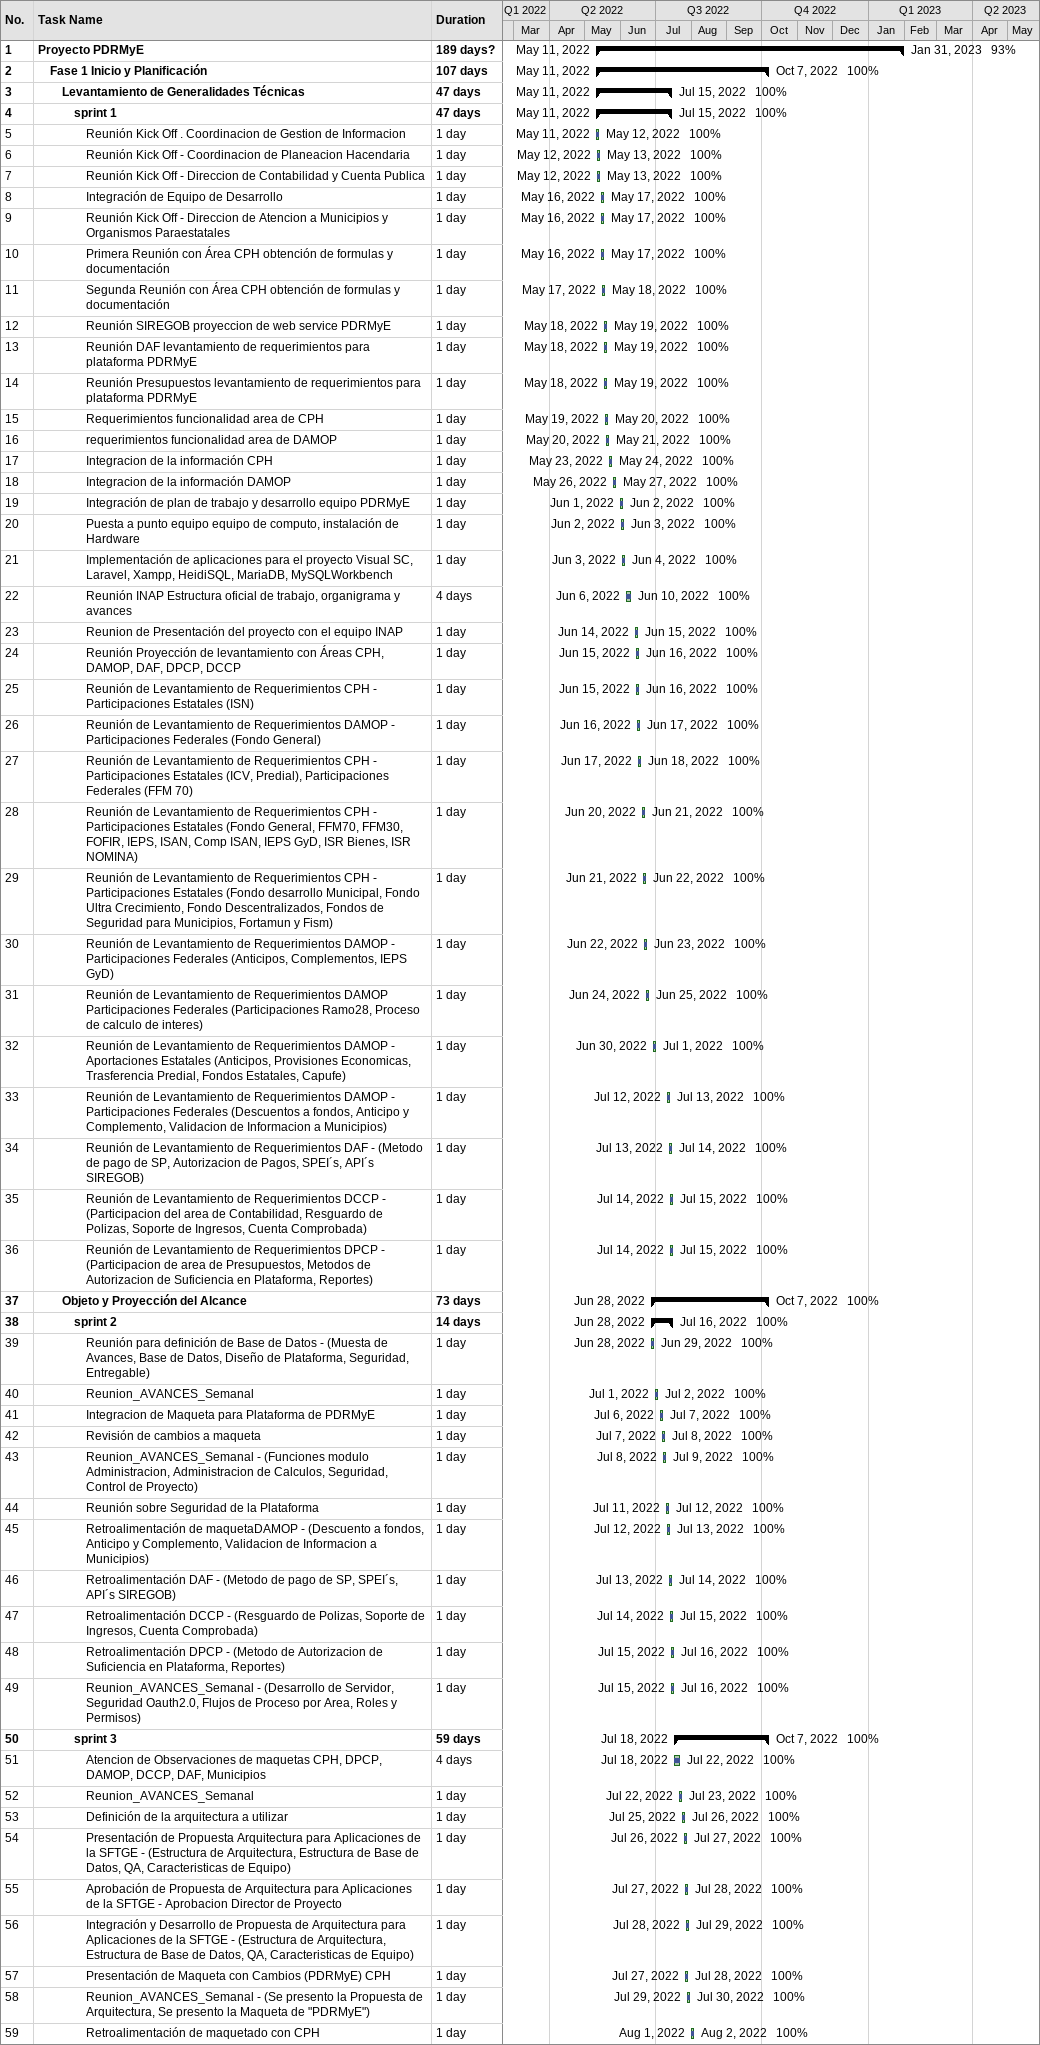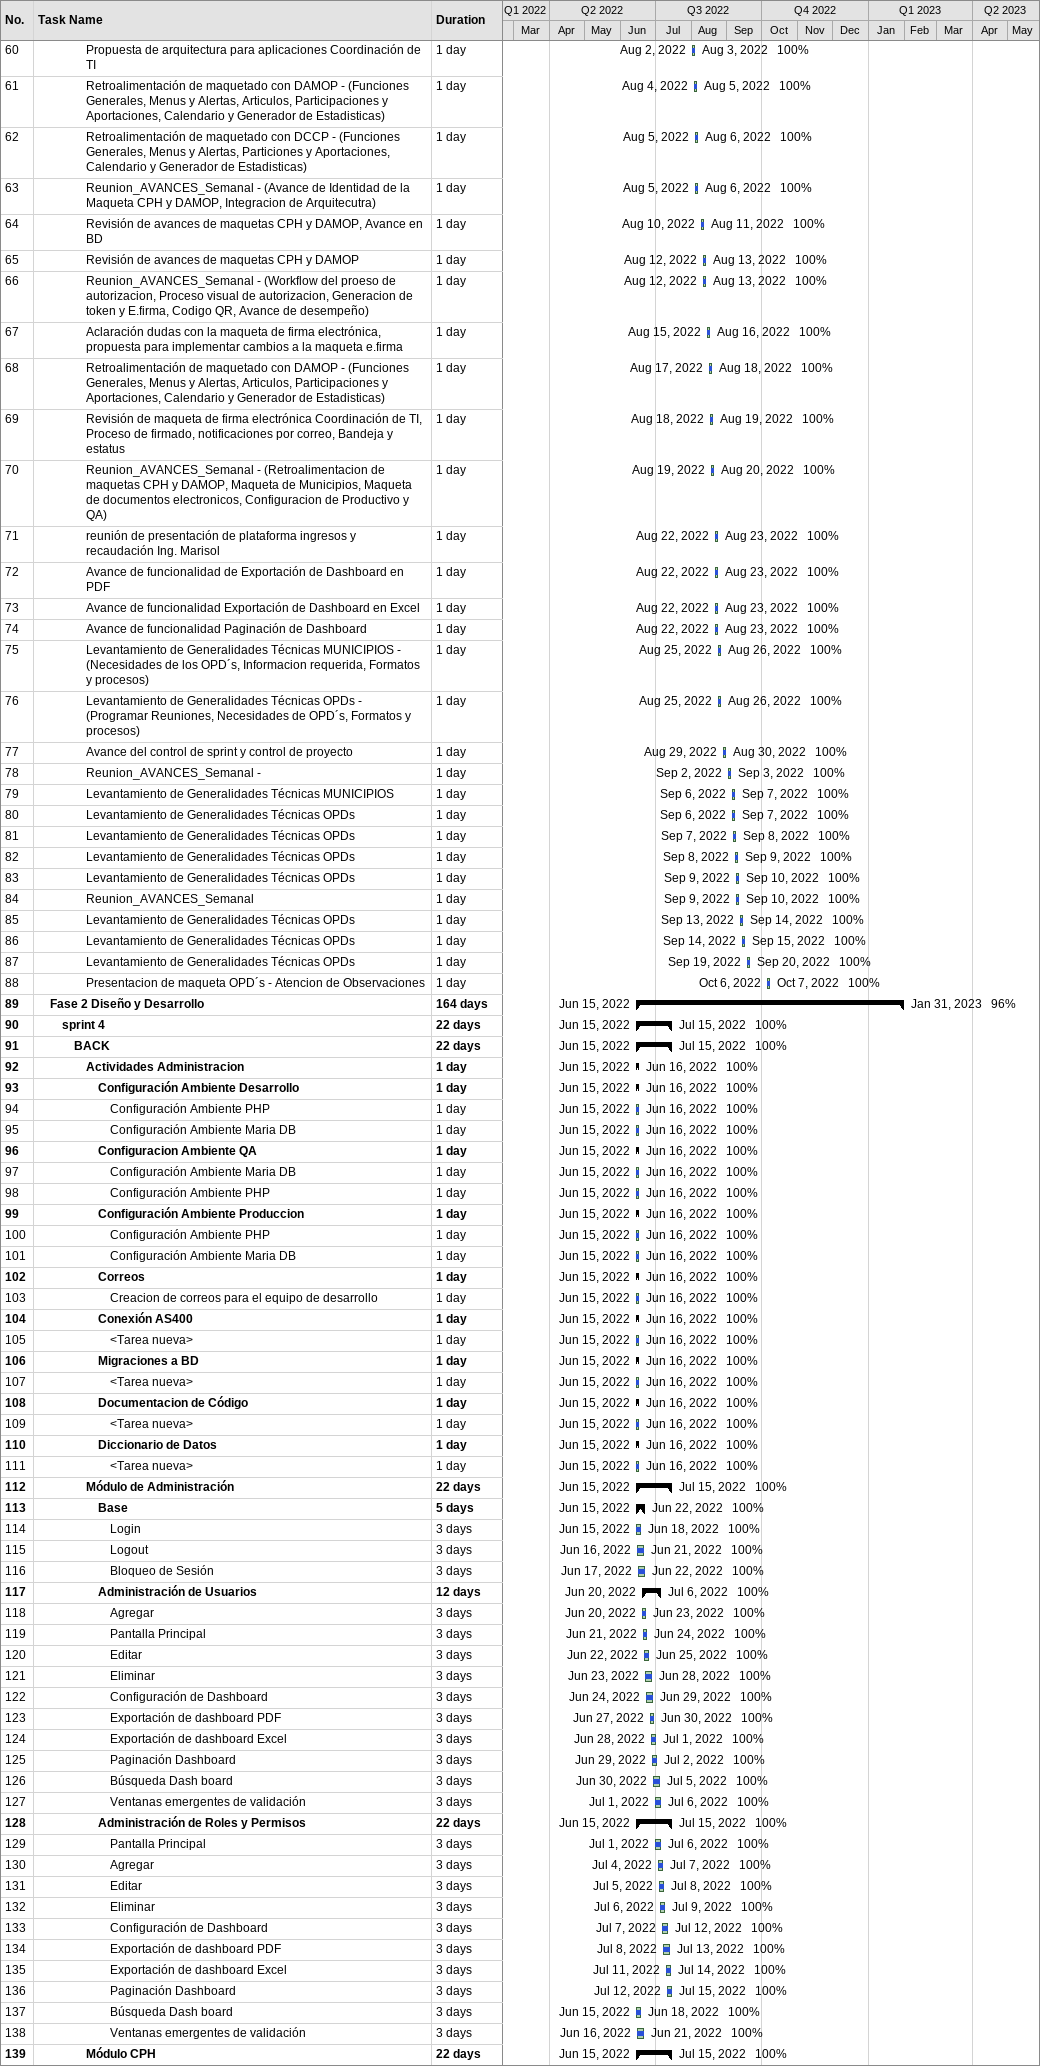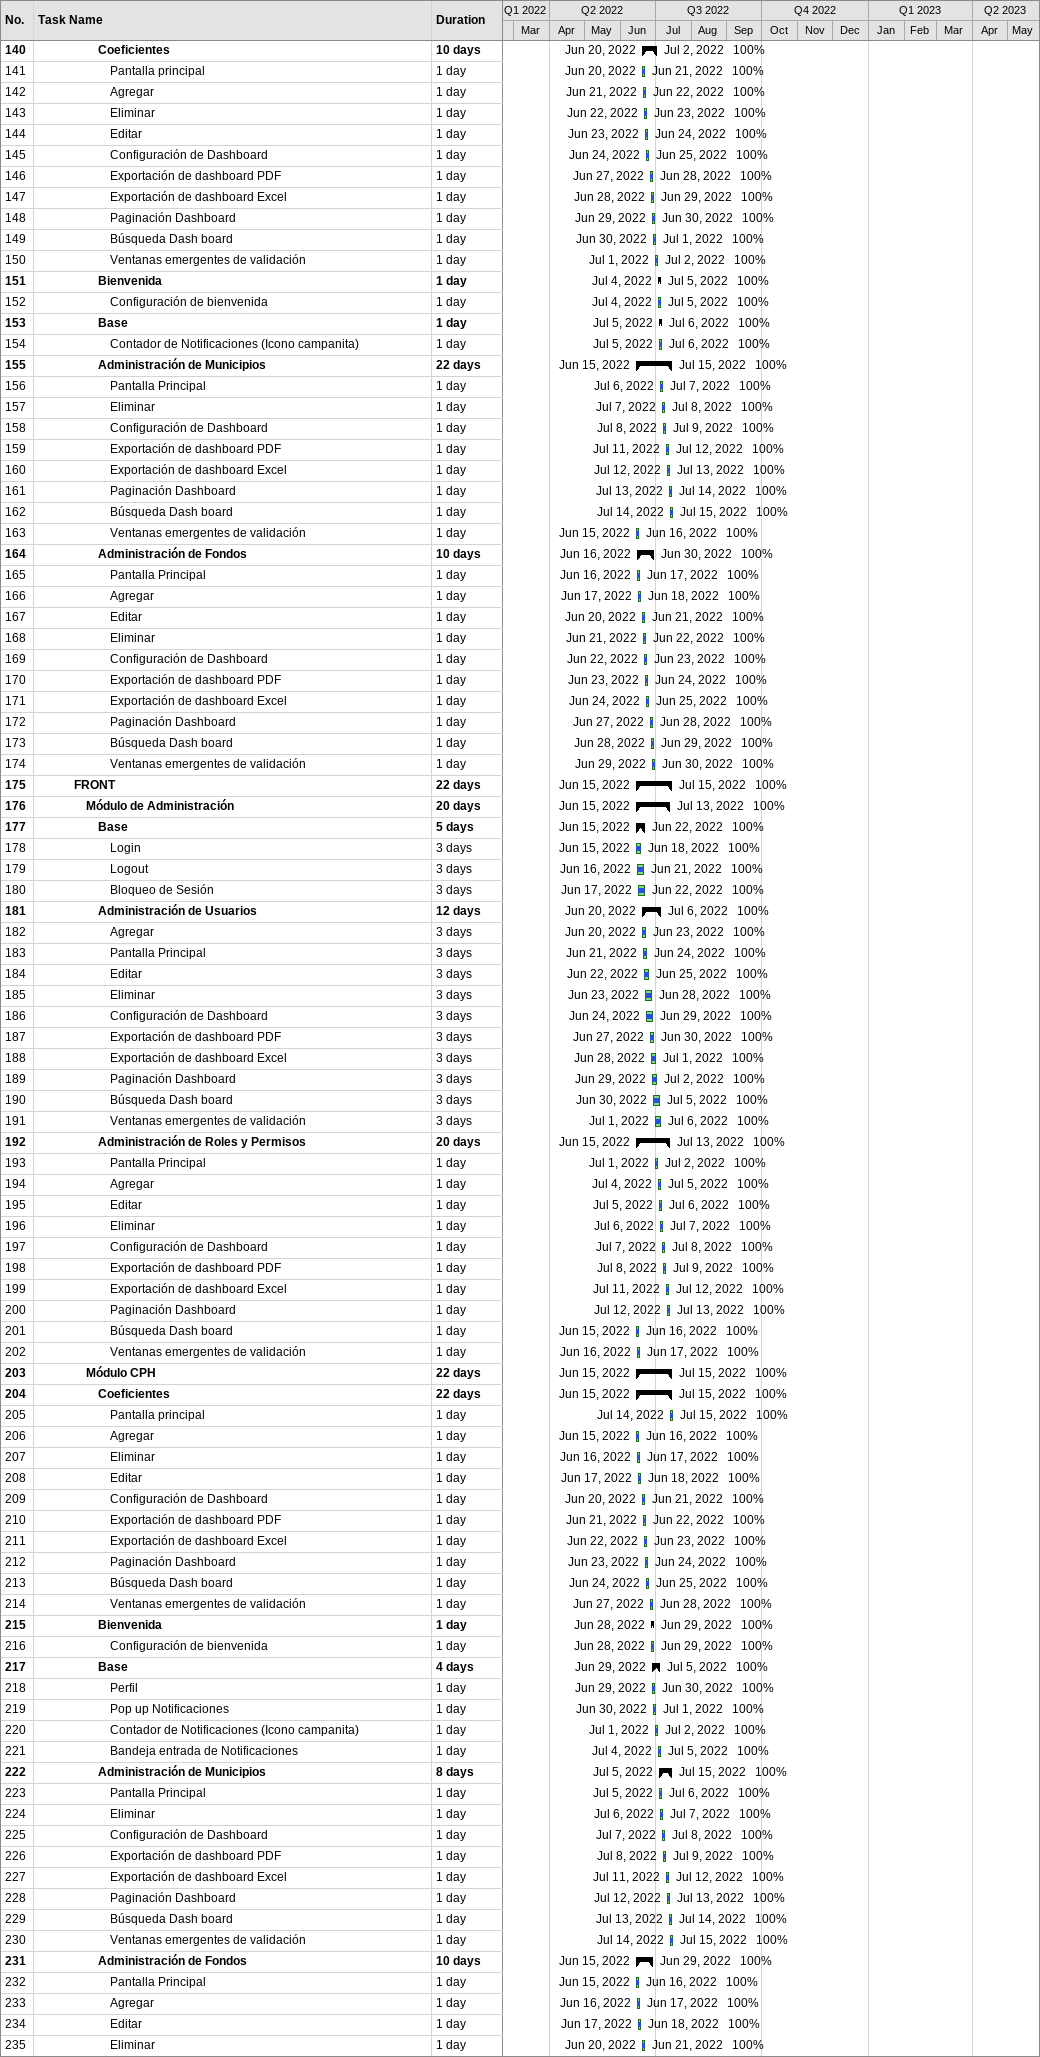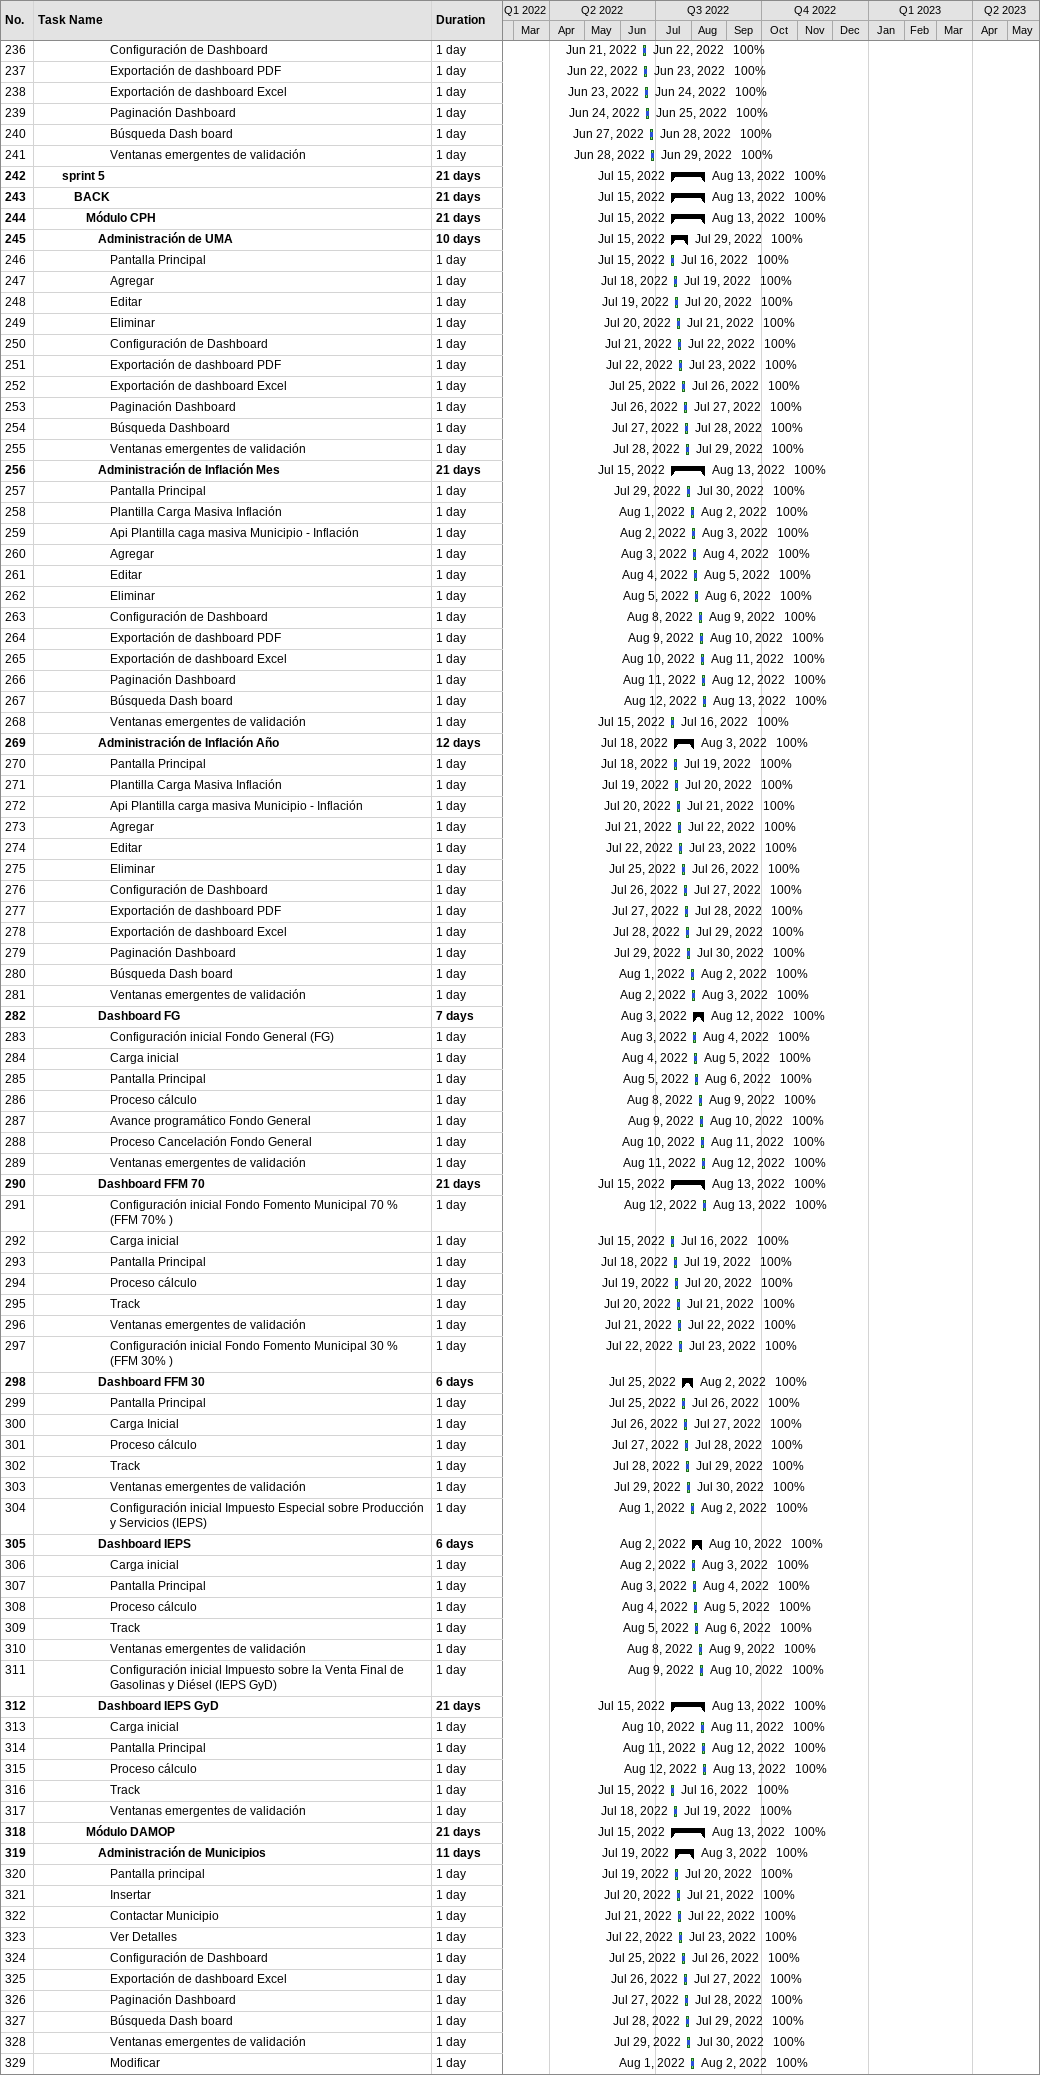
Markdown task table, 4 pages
| ID | Level | Task | Duration | Start | Finish | % complete |
|---|---|---|---|---|---|---|
| 1 | 1 | **Proyecto PDRMyE** | 189d? | 2022-05-11 | 2023-01-31 | 93 |
| 2 | 2 | **Fase 1 Inicio y Planificación** | 107d | 2022-05-11 | 2022-10-07 | 100 |
| 3 | 3 | **Levantamiento de Generalidades Técnicas** | 47d | 2022-05-11 | 2022-07-15 | 100 |
| 4 | 4 | **sprint 1** | 47d | 2022-05-11 | 2022-07-15 | 100 |
| 5 | 5 | Reunión Kick Off . Coordinacion de Gestion de Informacion | 1d | 2022-05-11 | 2022-05-12 | 100 |
| 6 | 5 | Reunión Kick Off - Coordinacion de Planeacion Hacendaria | 1d | 2022-05-12 | 2022-05-13 | 100 |
| 7 | 5 | Reunión Kick Off - Direccion de Contabilidad y Cuenta Publica | 1d | 2022-05-12 | 2022-05-13 | 100 |
| 8 | 5 | Integración de Equipo de Desarrollo | 1d | 2022-05-16 | 2022-05-17 | 100 |
| 9 | 5 | Reunión Kick Off - Direccion de Atencion a Municipios y Organismos Paraestatales | 1d | 2022-05-16 | 2022-05-17 | 100 |
| 10 | 5 | Primera Reunión con Área CPH obtención de formulas y documentación | 1d | 2022-05-16 | 2022-05-17 | 100 |
| 11 | 5 | Segunda Reunión con Área CPH obtención de formulas y documentación | 1d | 2022-05-17 | 2022-05-18 | 100 |
| 12 | 5 | Reunión SIREGOB proyeccion de web service PDRMyE | 1d | 2022-05-18 | 2022-05-19 | 100 |
| 13 | 5 | Reunión DAF levantamiento de requerimientos para plataforma PDRMyE | 1d | 2022-05-18 | 2022-05-19 | 100 |
| 14 | 5 | Reunión Presupuestos levantamiento de requerimientos para plataforma PDRMyE | 1d | 2022-05-18 | 2022-05-19 | 100 |
| 15 | 5 | Requerimientos funcionalidad area de CPH | 1d | 2022-05-19 | 2022-05-20 | 100 |
| 16 | 5 | requerimientos funcionalidad area de DAMOP | 1d | 2022-05-20 | 2022-05-21 | 100 |
| 17 | 5 | Integracion de la información CPH | 1d | 2022-05-23 | 2022-05-24 | 100 |
| 18 | 5 | Integracion de la información DAMOP | 1d | 2022-05-26 | 2022-05-27 | 100 |
| 19 | 5 | Integración de plan de trabajo y desarrollo equipo PDRMyE | 1d | 2022-06-01 | 2022-06-02 | 100 |
| 20 | 5 | Puesta a punto equipo equipo de computo, instalación de Hardware | 1d | 2022-06-02 | 2022-06-03 | 100 |
| 21 | 5 | Implementación de aplicaciones para el proyecto Visual SC, Laravel, Xampp, HeidiSQL, MariaDB, MySQLWorkbench | 1d | 2022-06-03 | 2022-06-04 | 100 |
| 22 | 5 | Reunión INAP Estructura oficial de trabajo, organigrama y avances | 4d | 2022-06-06 | 2022-06-10 | 100 |
| 23 | 5 | Reunion de Presentación del proyecto con el equipo INAP | 1d | 2022-06-14 | 2022-06-15 | 100 |
| 24 | 5 | Reunión Proyección de levantamiento con Áreas CPH, DAMOP, DAF, DPCP, DCCP | 1d | 2022-06-15 | 2022-06-16 | 100 |
| 25 | 5 | Reunión de Levantamiento de Requerimientos CPH - Participaciones Estatales (ISN) | 1d | 2022-06-15 | 2022-06-16 | 100 |
| 26 | 5 | Reunión de Levantamiento de Requerimientos DAMOP - Participaciones Federales (Fondo General) | 1d | 2022-06-16 | 2022-06-17 | 100 |
| 27 | 5 | Reunión de Levantamiento de Requerimientos CPH - Participaciones Estatales (ICV, Predial), Participaciones Federales (FFM 70) | 1d | 2022-06-17 | 2022-06-18 | 100 |
| 28 | 5 | Reunión de Levantamiento de Requerimientos CPH - Participaciones Estatales (Fondo General, FFM70, FFM30, FOFIR, IEPS, ISAN, Comp ISAN, IEPS GyD, ISR Bienes, ISR NOMINA) | 1d | 2022-06-20 | 2022-06-21 | 100 |
| 29 | 5 | Reunión de Levantamiento de Requerimientos CPH - Participaciones Estatales (Fondo desarrollo Municipal, Fondo Ultra Crecimiento, Fondo Descentralizados, Fondos de Seguridad para Municipios, Fortamun y Fism) | 1d | 2022-06-21 | 2022-06-22 | 100 |
| 30 | 5 | Reunión de Levantamiento de Requerimientos DAMOP - Participaciones Federales (Anticipos, Complementos, IEPS GyD) | 1d | 2022-06-22 | 2022-06-23 | 100 |
| 31 | 5 | Reunión de Levantamiento de Requerimientos DAMOP Participaciones Federales (Participaciones Ramo28, Proceso de calculo de interes) | 1d | 2022-06-24 | 2022-06-25 | 100 |
| 32 | 5 | Reunión de Levantamiento de Requerimientos DAMOP - Aportaciones Estatales (Anticipos, Provisiones Economicas, Trasferencia Predial, Fondos Estatales, Capufe) | 1d | 2022-06-30 | 2022-07-01 | 100 |
| 33 | 5 | Reunión de Levantamiento de Requerimientos DAMOP - Participaciones Federales (Descuentos a fondos, Anticipo y Complemento, Validacion de Informacion a Municipios) | 1d | 2022-07-12 | 2022-07-13 | 100 |
| 34 | 5 | Reunión de Levantamiento de Requerimientos DAF - (Metodo de pago de SP, Autorizacion de Pagos, SPEI´s, API´s SIREGOB) | 1d | 2022-07-13 | 2022-07-14 | 100 |
| 35 | 5 | Reunión de Levantamiento de Requerimientos DCCP - (Participacion del area de Contabilidad, Resguardo de Polizas, Soporte de Ingresos, Cuenta Comprobada) | 1d | 2022-07-14 | 2022-07-15 | 100 |
| 36 | 5 | Reunión de Levantamiento de Requerimientos DPCP - (Participacion de area de Presupuestos, Metodos de Autorizacion de Suficiencia en Plataforma, Reportes) | 1d | 2022-07-14 | 2022-07-15 | 100 |
| 37 | 3 | **Objeto y Proyección del Alcance** | 73d | 2022-06-28 | 2022-10-07 | 100 |
| 38 | 4 | **sprint 2** | 14d | 2022-06-28 | 2022-07-16 | 100 |
| 39 | 5 | Reunión para definición de Base de Datos - (Muesta de Avances, Base de Datos, Diseño de Plataforma, Seguridad, Entregable) | 1d | 2022-06-28 | 2022-06-29 | 100 |
| 40 | 5 | Reunion_AVANCES_Semanal | 1d | 2022-07-01 | 2022-07-02 | 100 |
| 41 | 5 | Integracion de Maqueta para Plataforma de PDRMyE | 1d | 2022-07-06 | 2022-07-07 | 100 |
| 42 | 5 | Revisión de cambios a maqueta | 1d | 2022-07-07 | 2022-07-08 | 100 |
| 43 | 5 | Reunion_AVANCES_Semanal - (Funciones modulo Administracion, Administracion de Calculos, Seguridad, Control de Proyecto) | 1d | 2022-07-08 | 2022-07-09 | 100 |
| 44 | 5 | Reunión sobre Seguridad de la Plataforma | 1d | 2022-07-11 | 2022-07-12 | 100 |
| 45 | 5 | Retroalimentación de maquetaDAMOP - (Descuento a fondos, Anticipo y Complemento, Validacion de Informacion a Municipios) | 1d | 2022-07-12 | 2022-07-13 | 100 |
| 46 | 5 | Retroalimentación DAF - (Metodo de pago de SP, SPEI´s, API´s SIREGOB) | 1d | 2022-07-13 | 2022-07-14 | 100 |
| 47 | 5 | Retroalimentación DCCP - (Resguardo de Polizas, Soporte de Ingresos, Cuenta Comprobada) | 1d | 2022-07-14 | 2022-07-15 | 100 |
| 48 | 5 | Retroalimentación DPCP - (Metodo de Autorizacion de Suficiencia en Plataforma, Reportes) | 1d | 2022-07-15 | 2022-07-16 | 100 |
| 49 | 5 | Reunion_AVANCES_Semanal - (Desarrollo de Servidor, Seguridad Oauth2.0, Flujos de Proceso por Area, Roles y Permisos) | 1d | 2022-07-15 | 2022-07-16 | 100 |
| 50 | 4 | **sprint 3** | 59d | 2022-07-18 | 2022-10-07 | 100 |
| 51 | 5 | Atencion de Observaciones de maquetas CPH, DPCP, DAMOP, DCCP, DAF, Municipios | 4d | 2022-07-18 | 2022-07-22 | 100 |
| 52 | 5 | Reunion_AVANCES_Semanal | 1d | 2022-07-22 | 2022-07-23 | 100 |
| 53 | 5 | Definición de la arquitectura a utilizar | 1d | 2022-07-25 | 2022-07-26 | 100 |
| 54 | 5 | Presentación de Propuesta Arquitectura para Aplicaciones de la SFTGE - (Estructura de Arquitectura, Estructura de Base de Datos, QA, Caracteristicas de Equipo) | 1d | 2022-07-26 | 2022-07-27 | 100 |
| 55 | 5 | Aprobación de Propuesta de Arquitectura para Aplicaciones de la SFTGE - Aprobacion Director de Proyecto | 1d | 2022-07-27 | 2022-07-28 | 100 |
| 56 | 5 | Integración y Desarrollo de Propuesta de Arquitectura para Aplicaciones de la SFTGE - (Estructura de Arquitectura, Estructura de Base de Datos, QA, Caracteristicas de Equipo) | 1d | 2022-07-28 | 2022-07-29 | 100 |
| 57 | 5 | Presentación de Maqueta con Cambios (PDRMyE) CPH | 1d | 2022-07-27 | 2022-07-28 | 100 |
| 58 | 5 | Reunion_AVANCES_Semanal - (Se presento la Propuesta de Arquitectura, Se presento la Maqueta de "PDRMyE") | 1d | 2022-07-29 | 2022-07-30 | 100 |
| 59 | 5 | Retroalimentación de maquetado con CPH | 1d | 2022-08-01 | 2022-08-02 | 100 |
| 60 | 5 | Propuesta de arquitectura para aplicaciones Coordinación de TI | 1d | 2022-08-02 | 2022-08-03 | 100 |
| 61 | 5 | Retroalimentación de maquetado con DAMOP - (Funciones Generales, Menus y Alertas, Articulos, Participaciones y Aportaciones, Calendario y Generador de Estadisticas) | 1d | 2022-08-04 | 2022-08-05 | 100 |
| 62 | 5 | Retroalimentación de maquetado con DCCP - (Funciones Generales, Menus y Alertas, Particiones y Aportaciones, Calendario y Generador de Estadisticas) | 1d | 2022-08-05 | 2022-08-06 | 100 |
| 63 | 5 | Reunion_AVANCES_Semanal - (Avance de Identidad de la Maqueta CPH y DAMOP, Integracion de Arquitecutra) | 1d | 2022-08-05 | 2022-08-06 | 100 |
| 64 | 5 | Revisión de avances de maquetas CPH y DAMOP, Avance en BD | 1d | 2022-08-10 | 2022-08-11 | 100 |
| 65 | 5 | Revisión de avances de maquetas CPH y DAMOP | 1d | 2022-08-12 | 2022-08-13 | 100 |
| 66 | 5 | Reunion_AVANCES_Semanal - (Workflow del proeso de autorizacion, Proceso visual de autorizacion, Generacion de token y E.firma, Codigo QR, Avance de desempeño) | 1d | 2022-08-12 | 2022-08-13 | 100 |
| 67 | 5 | Aclaración dudas con la maqueta de firma electrónica, propuesta para implementar cambios a la maqueta e.firma | 1d | 2022-08-15 | 2022-08-16 | 100 |
| 68 | 5 | Retroalimentación de maquetado con DAMOP - (Funciones Generales, Menus y Alertas, Articulos, Participaciones y Aportaciones, Calendario y Generador de Estadisticas) | 1d | 2022-08-17 | 2022-08-18 | 100 |
| 69 | 5 | Revisión de maqueta de firma electrónica Coordinación de TI, Proceso de firmado, notificaciones por correo, Bandeja y estatus | 1d | 2022-08-18 | 2022-08-19 | 100 |
| 70 | 5 | Reunion_AVANCES_Semanal - (Retroalimentacion de maquetas CPH y DAMOP, Maqueta de Municipios, Maqueta de documentos electronicos, Configuracion de Productivo y QA) | 1d | 2022-08-19 | 2022-08-20 | 100 |
| 71 | 5 | reunión de presentación de plataforma ingresos y recaudación Ing. Marisol | 1d | 2022-08-22 | 2022-08-23 | 100 |
| 72 | 5 | Avance de funcionalidad de Exportación de Dashboard en PDF | 1d | 2022-08-22 | 2022-08-23 | 100 |
| 73 | 5 | Avance de funcionalidad Exportación de Dashboard en Excel | 1d | 2022-08-22 | 2022-08-23 | 100 |
| 74 | 5 | Avance de funcionalidad Paginación de Dashboard | 1d | 2022-08-22 | 2022-08-23 | 100 |
| 75 | 5 | Levantamiento de Generalidades Técnicas MUNICIPIOS - (Necesidades de los OPD´s, Informacion requerida, Formatos y procesos) | 1d | 2022-08-25 | 2022-08-26 | 100 |
| 76 | 5 | Levantamiento de Generalidades Técnicas OPDs - (Programar Reuniones, Necesidades de OPD´s, Formatos y procesos) | 1d | 2022-08-25 | 2022-08-26 | 100 |
| 77 | 5 | Avance del control de sprint y control de proyecto | 1d | 2022-08-29 | 2022-08-30 | 100 |
| 78 | 5 | Reunion_AVANCES_Semanal - | 1d | 2022-09-02 | 2022-09-03 | 100 |
| 79 | 5 | Levantamiento de Generalidades Técnicas MUNICIPIOS | 1d | 2022-09-06 | 2022-09-07 | 100 |
| 80 | 5 | Levantamiento de Generalidades Técnicas OPDs | 1d | 2022-09-06 | 2022-09-07 | 100 |
| 81 | 5 | Levantamiento de Generalidades Técnicas OPDs | 1d | 2022-09-07 | 2022-09-08 | 100 |
| 82 | 5 | Levantamiento de Generalidades Técnicas OPDs | 1d | 2022-09-08 | 2022-09-09 | 100 |
| 83 | 5 | Levantamiento de Generalidades Técnicas OPDs | 1d | 2022-09-09 | 2022-09-10 | 100 |
| 84 | 5 | Reunion_AVANCES_Semanal | 1d | 2022-09-09 | 2022-09-10 | 100 |
| 85 | 5 | Levantamiento de Generalidades Técnicas OPDs | 1d | 2022-09-13 | 2022-09-14 | 100 |
| 86 | 5 | Levantamiento de Generalidades Técnicas OPDs | 1d | 2022-09-14 | 2022-09-15 | 100 |
| 87 | 5 | Levantamiento de Generalidades Técnicas OPDs | 1d | 2022-09-19 | 2022-09-20 | 100 |
| 88 | 5 | Presentacion de maqueta OPD´s - Atencion de Observaciones | 1d | 2022-10-06 | 2022-10-07 | 100 |
| 89 | 2 | **Fase 2 Diseño y Desarrollo** | 164d | 2022-06-15 | 2023-01-31 | 96 |
| 90 | 3 | **sprint 4** | 22d | 2022-06-15 | 2022-07-15 | 100 |
| 91 | 4 | **BACK** | 22d | 2022-06-15 | 2022-07-15 | 100 |
| 92 | 5 | **Actividades Administracion** | 1d | 2022-06-15 | 2022-06-16 | 100 |
| 93 | 6 | **Configuración Ambiente Desarrollo** | 1d | 2022-06-15 | 2022-06-16 | 100 |
| 94 | 7 | Configuración Ambiente PHP | 1d | 2022-06-15 | 2022-06-16 | 100 |
| 95 | 7 | Configuración Ambiente Maria DB | 1d | 2022-06-15 | 2022-06-16 | 100 |
| 96 | 6 | **Configuracion Ambiente QA** | 1d | 2022-06-15 | 2022-06-16 | 100 |
| 97 | 7 | Configuración Ambiente Maria DB | 1d | 2022-06-15 | 2022-06-16 | 100 |
| 98 | 7 | Configuración Ambiente PHP | 1d | 2022-06-15 | 2022-06-16 | 100 |
| 99 | 6 | **Configuración Ambiente Produccion** | 1d | 2022-06-15 | 2022-06-16 | 100 |
| 100 | 7 | Configuración Ambiente PHP | 1d | 2022-06-15 | 2022-06-16 | 100 |
| 101 | 7 | Configuración Ambiente Maria DB | 1d | 2022-06-15 | 2022-06-16 | 100 |
| 102 | 6 | **Correos** | 1d | 2022-06-15 | 2022-06-16 | 100 |
| 103 | 7 | Creacion de correos para el equipo de desarrollo | 1d | 2022-06-15 | 2022-06-16 | 100 |
| 104 | 6 | **Conexión AS400** | 1d | 2022-06-15 | 2022-06-16 | 100 |
| 105 | 7 | <Tarea nueva> | 1d | 2022-06-15 | 2022-06-16 | 100 |
| 106 | 6 | **Migraciones a BD** | 1d | 2022-06-15 | 2022-06-16 | 100 |
| 107 | 7 | <Tarea nueva> | 1d | 2022-06-15 | 2022-06-16 | 100 |
| 108 | 6 | **Documentacion de Código** | 1d | 2022-06-15 | 2022-06-16 | 100 |
| 109 | 7 | <Tarea nueva> | 1d | 2022-06-15 | 2022-06-16 | 100 |
| 110 | 6 | **Diccionario de Datos** | 1d | 2022-06-15 | 2022-06-16 | 100 |
| 111 | 7 | <Tarea nueva> | 1d | 2022-06-15 | 2022-06-16 | 100 |
| 112 | 5 | **Módulo de Administración** | 22d | 2022-06-15 | 2022-07-15 | 100 |
| 113 | 6 | **Base** | 5d | 2022-06-15 | 2022-06-22 | 100 |
| 114 | 7 | Login | 3d | 2022-06-15 | 2022-06-18 | 100 |
| 115 | 7 | Logout | 3d | 2022-06-16 | 2022-06-21 | 100 |
| 116 | 7 | Bloqueo de Sesión | 3d | 2022-06-17 | 2022-06-22 | 100 |
| 117 | 6 | **Administración de Usuarios** | 12d | 2022-06-20 | 2022-07-06 | 100 |
| 118 | 7 | Agregar | 3d | 2022-06-20 | 2022-06-23 | 100 |
| 119 | 7 | Pantalla Principal | 3d | 2022-06-21 | 2022-06-24 | 100 |
| 120 | 7 | Editar | 3d | 2022-06-22 | 2022-06-25 | 100 |
| 121 | 7 | Eliminar | 3d | 2022-06-23 | 2022-06-28 | 100 |
| 122 | 7 | Configuración de Dashboard | 3d | 2022-06-24 | 2022-06-29 | 100 |
| 123 | 7 | Exportación de dashboard PDF | 3d | 2022-06-27 | 2022-06-30 | 100 |
| 124 | 7 | Exportación de dashboard Excel | 3d | 2022-06-28 | 2022-07-01 | 100 |
| 125 | 7 | Paginación Dashboard | 3d | 2022-06-29 | 2022-07-02 | 100 |
| 126 | 7 | Búsqueda Dash board | 3d | 2022-06-30 | 2022-07-05 | 100 |
| 127 | 7 | Ventanas emergentes de validación | 3d | 2022-07-01 | 2022-07-06 | 100 |
| 128 | 6 | **Administración de Roles y Permisos** | 22d | 2022-06-15 | 2022-07-15 | 100 |
| 129 | 7 | Pantalla Principal | 3d | 2022-07-01 | 2022-07-06 | 100 |
| 130 | 7 | Agregar | 3d | 2022-07-04 | 2022-07-07 | 100 |
| 131 | 7 | Editar | 3d | 2022-07-05 | 2022-07-08 | 100 |
| 132 | 7 | Eliminar | 3d | 2022-07-06 | 2022-07-09 | 100 |
| 133 | 7 | Configuración de Dashboard | 3d | 2022-07-07 | 2022-07-12 | 100 |
| 134 | 7 | Exportación de dashboard PDF | 3d | 2022-07-08 | 2022-07-13 | 100 |
| 135 | 7 | Exportación de dashboard Excel | 3d | 2022-07-11 | 2022-07-14 | 100 |
| 136 | 7 | Paginación Dashboard | 3d | 2022-07-12 | 2022-07-15 | 100 |
| 137 | 7 | Búsqueda Dash board | 3d | 2022-06-15 | 2022-06-18 | 100 |
| 138 | 7 | Ventanas emergentes de validación | 3d | 2022-06-16 | 2022-06-21 | 100 |
| 139 | 5 | **Módulo CPH** | 22d | 2022-06-15 | 2022-07-15 | 100 |
| 140 | 6 | **Coeficientes** | 10d | 2022-06-20 | 2022-07-02 | 100 |
| 141 | 7 | Pantalla principal | 1d | 2022-06-20 | 2022-06-21 | 100 |
| 142 | 7 | Agregar | 1d | 2022-06-21 | 2022-06-22 | 100 |
| 143 | 7 | Eliminar | 1d | 2022-06-22 | 2022-06-23 | 100 |
| 144 | 7 | Editar | 1d | 2022-06-23 | 2022-06-24 | 100 |
| 145 | 7 | Configuración de Dashboard | 1d | 2022-06-24 | 2022-06-25 | 100 |
| 146 | 7 | Exportación de dashboard PDF | 1d | 2022-06-27 | 2022-06-28 | 100 |
| 147 | 7 | Exportación de dashboard Excel | 1d | 2022-06-28 | 2022-06-29 | 100 |
| 148 | 7 | Paginación Dashboard | 1d | 2022-06-29 | 2022-06-30 | 100 |
| 149 | 7 | Búsqueda Dash board | 1d | 2022-06-30 | 2022-07-01 | 100 |
| 150 | 7 | Ventanas emergentes de validación | 1d | 2022-07-01 | 2022-07-02 | 100 |
| 151 | 6 | **Bienvenida** | 1d | 2022-07-04 | 2022-07-05 | 100 |
| 152 | 7 | Configuración de bienvenida | 1d | 2022-07-04 | 2022-07-05 | 100 |
| 153 | 6 | **Base** | 1d | 2022-07-05 | 2022-07-06 | 100 |
| 154 | 7 | Contador de Notificaciones (Icono campanita) | 1d | 2022-07-05 | 2022-07-06 | 100 |
| 155 | 6 | **Administración de Municipios** | 22d | 2022-06-15 | 2022-07-15 | 100 |
| 156 | 7 | Pantalla Principal | 1d | 2022-07-06 | 2022-07-07 | 100 |
| 157 | 7 | Eliminar | 1d | 2022-07-07 | 2022-07-08 | 100 |
| 158 | 7 | Configuración de Dashboard | 1d | 2022-07-08 | 2022-07-09 | 100 |
| 159 | 7 | Exportación de dashboard PDF | 1d | 2022-07-11 | 2022-07-12 | 100 |
| 160 | 7 | Exportación de dashboard Excel | 1d | 2022-07-12 | 2022-07-13 | 100 |
| 161 | 7 | Paginación Dashboard | 1d | 2022-07-13 | 2022-07-14 | 100 |
| 162 | 7 | Búsqueda Dash board | 1d | 2022-07-14 | 2022-07-15 | 100 |
| 163 | 7 | Ventanas emergentes de validación | 1d | 2022-06-15 | 2022-06-16 | 100 |
| 164 | 6 | **Administración de Fondos** | 10d | 2022-06-16 | 2022-06-30 | 100 |
| 165 | 7 | Pantalla Principal | 1d | 2022-06-16 | 2022-06-17 | 100 |
| 166 | 7 | Agregar | 1d | 2022-06-17 | 2022-06-18 | 100 |
| 167 | 7 | Editar | 1d | 2022-06-20 | 2022-06-21 | 100 |
| 168 | 7 | Eliminar | 1d | 2022-06-21 | 2022-06-22 | 100 |
| 169 | 7 | Configuración de Dashboard | 1d | 2022-06-22 | 2022-06-23 | 100 |
| 170 | 7 | Exportación de dashboard PDF | 1d | 2022-06-23 | 2022-06-24 | 100 |
| 171 | 7 | Exportación de dashboard Excel | 1d | 2022-06-24 | 2022-06-25 | 100 |
| 172 | 7 | Paginación Dashboard | 1d | 2022-06-27 | 2022-06-28 | 100 |
| 173 | 7 | Búsqueda Dash board | 1d | 2022-06-28 | 2022-06-29 | 100 |
| 174 | 7 | Ventanas emergentes de validación | 1d | 2022-06-29 | 2022-06-30 | 100 |
| 175 | 4 | **FRONT** | 22d | 2022-06-15 | 2022-07-15 | 100 |
| 176 | 5 | **Módulo de Administración** | 20d | 2022-06-15 | 2022-07-13 | 100 |
| 177 | 6 | **Base** | 5d | 2022-06-15 | 2022-06-22 | 100 |
| 178 | 7 | Login | 3d | 2022-06-15 | 2022-06-18 | 100 |
| 179 | 7 | Logout | 3d | 2022-06-16 | 2022-06-21 | 100 |
| 180 | 7 | Bloqueo de Sesión | 3d | 2022-06-17 | 2022-06-22 | 100 |
| 181 | 6 | **Administración de Usuarios** | 12d | 2022-06-20 | 2022-07-06 | 100 |
| 182 | 7 | Agregar | 3d | 2022-06-20 | 2022-06-23 | 100 |
| 183 | 7 | Pantalla Principal | 3d | 2022-06-21 | 2022-06-24 | 100 |
| 184 | 7 | Editar | 3d | 2022-06-22 | 2022-06-25 | 100 |
| 185 | 7 | Eliminar | 3d | 2022-06-23 | 2022-06-28 | 100 |
| 186 | 7 | Configuración de Dashboard | 3d | 2022-06-24 | 2022-06-29 | 100 |
| 187 | 7 | Exportación de dashboard PDF | 3d | 2022-06-27 | 2022-06-30 | 100 |
| 188 | 7 | Exportación de dashboard Excel | 3d | 2022-06-28 | 2022-07-01 | 100 |
| 189 | 7 | Paginación Dashboard | 3d | 2022-06-29 | 2022-07-02 | 100 |
| 190 | 7 | Búsqueda Dash board | 3d | 2022-06-30 | 2022-07-05 | 100 |
| 191 | 7 | Ventanas emergentes de validación | 3d | 2022-07-01 | 2022-07-06 | 100 |
| 192 | 6 | **Administración de Roles y Permisos** | 20d | 2022-06-15 | 2022-07-13 | 100 |
| 193 | 7 | Pantalla Principal | 1d | 2022-07-01 | 2022-07-02 | 100 |
| 194 | 7 | Agregar | 1d | 2022-07-04 | 2022-07-05 | 100 |
| 195 | 7 | Editar | 1d | 2022-07-05 | 2022-07-06 | 100 |
| 196 | 7 | Eliminar | 1d | 2022-07-06 | 2022-07-07 | 100 |
| 197 | 7 | Configuración de Dashboard | 1d | 2022-07-07 | 2022-07-08 | 100 |
| 198 | 7 | Exportación de dashboard PDF | 1d | 2022-07-08 | 2022-07-09 | 100 |
| 199 | 7 | Exportación de dashboard Excel | 1d | 2022-07-11 | 2022-07-12 | 100 |
| 200 | 7 | Paginación Dashboard | 1d | 2022-07-12 | 2022-07-13 | 100 |
| 201 | 7 | Búsqueda Dash board | 1d | 2022-06-15 | 2022-06-16 | 100 |
| 202 | 7 | Ventanas emergentes de validación | 1d | 2022-06-16 | 2022-06-17 | 100 |
| 203 | 5 | **Módulo CPH** | 22d | 2022-06-15 | 2022-07-15 | 100 |
| 204 | 6 | **Coeficientes** | 22d | 2022-06-15 | 2022-07-15 | 100 |
| 205 | 7 | Pantalla principal | 1d | 2022-07-14 | 2022-07-15 | 100 |
| 206 | 7 | Agregar | 1d | 2022-06-15 | 2022-06-16 | 100 |
| 207 | 7 | Eliminar | 1d | 2022-06-16 | 2022-06-17 | 100 |
| 208 | 7 | Editar | 1d | 2022-06-17 | 2022-06-18 | 100 |
| 209 | 7 | Configuración de Dashboard | 1d | 2022-06-20 | 2022-06-21 | 100 |
| 210 | 7 | Exportación de dashboard PDF | 1d | 2022-06-21 | 2022-06-22 | 100 |
| 211 | 7 | Exportación de dashboard Excel | 1d | 2022-06-22 | 2022-06-23 | 100 |
| 212 | 7 | Paginación Dashboard | 1d | 2022-06-23 | 2022-06-24 | 100 |
| 213 | 7 | Búsqueda Dash board | 1d | 2022-06-24 | 2022-06-25 | 100 |
| 214 | 7 | Ventanas emergentes de validación | 1d | 2022-06-27 | 2022-06-28 | 100 |
| 215 | 6 | **Bienvenida** | 1d | 2022-06-28 | 2022-06-29 | 100 |
| 216 | 7 | Configuración de bienvenida | 1d | 2022-06-28 | 2022-06-29 | 100 |
| 217 | 6 | **Base** | 4d | 2022-06-29 | 2022-07-05 | 100 |
| 218 | 7 | Perfil | 1d | 2022-06-29 | 2022-06-30 | 100 |
| 219 | 7 | Pop up Notificaciones | 1d | 2022-06-30 | 2022-07-01 | 100 |
| 220 | 7 | Contador de Notificaciones (Icono campanita) | 1d | 2022-07-01 | 2022-07-02 | 100 |
| 221 | 7 | Bandeja entrada de Notificaciones | 1d | 2022-07-04 | 2022-07-05 | 100 |
| 222 | 6 | **Administración de Municipios** | 8d | 2022-07-05 | 2022-07-15 | 100 |
| 223 | 7 | Pantalla Principal | 1d | 2022-07-05 | 2022-07-06 | 100 |
| 224 | 7 | Eliminar | 1d | 2022-07-06 | 2022-07-07 | 100 |
| 225 | 7 | Configuración de Dashboard | 1d | 2022-07-07 | 2022-07-08 | 100 |
| 226 | 7 | Exportación de dashboard PDF | 1d | 2022-07-08 | 2022-07-09 | 100 |
| 227 | 7 | Exportación de dashboard Excel | 1d | 2022-07-11 | 2022-07-12 | 100 |
| 228 | 7 | Paginación Dashboard | 1d | 2022-07-12 | 2022-07-13 | 100 |
| 229 | 7 | Búsqueda Dash board | 1d | 2022-07-13 | 2022-07-14 | 100 |
| 230 | 7 | Ventanas emergentes de validación | 1d | 2022-07-14 | 2022-07-15 | 100 |
| 231 | 6 | **Administración de Fondos** | 10d | 2022-06-15 | 2022-06-29 | 100 |
| 232 | 7 | Pantalla Principal | 1d | 2022-06-15 | 2022-06-16 | 100 |
| 233 | 7 | Agregar | 1d | 2022-06-16 | 2022-06-17 | 100 |
| 234 | 7 | Editar | 1d | 2022-06-17 | 2022-06-18 | 100 |
| 235 | 7 | Eliminar | 1d | 2022-06-20 | 2022-06-21 | 100 |
| 236 | 7 | Configuración de Dashboard | 1d | 2022-06-21 | 2022-06-22 | 100 |
| 237 | 7 | Exportación de dashboard PDF | 1d | 2022-06-22 | 2022-06-23 | 100 |
| 238 | 7 | Exportación de dashboard Excel | 1d | 2022-06-23 | 2022-06-24 | 100 |
| 239 | 7 | Paginación Dashboard | 1d | 2022-06-24 | 2022-06-25 | 100 |
| 240 | 7 | Búsqueda Dash board | 1d | 2022-06-27 | 2022-06-28 | 100 |
| 241 | 7 | Ventanas emergentes de validación | 1d | 2022-06-28 | 2022-06-29 | 100 |
| 242 | 3 | **sprint 5** | 21d | 2022-07-15 | 2022-08-13 | 100 |
| 243 | 4 | **BACK** | 21d | 2022-07-15 | 2022-08-13 | 100 |
| 244 | 5 | **Módulo CPH** | 21d | 2022-07-15 | 2022-08-13 | 100 |
| 245 | 6 | **Administración de UMA** | 10d | 2022-07-15 | 2022-07-29 | 100 |
| 246 | 7 | Pantalla Principal | 1d | 2022-07-15 | 2022-07-16 | 100 |
| 247 | 7 | Agregar | 1d | 2022-07-18 | 2022-07-19 | 100 |
| 248 | 7 | Editar | 1d | 2022-07-19 | 2022-07-20 | 100 |
| 249 | 7 | Eliminar | 1d | 2022-07-20 | 2022-07-21 | 100 |
| 250 | 7 | Configuración de Dashboard | 1d | 2022-07-21 | 2022-07-22 | 100 |
| 251 | 7 | Exportación de dashboard PDF | 1d | 2022-07-22 | 2022-07-23 | 100 |
| 252 | 7 | Exportación de dashboard Excel | 1d | 2022-07-25 | 2022-07-26 | 100 |
| 253 | 7 | Paginación Dashboard | 1d | 2022-07-26 | 2022-07-27 | 100 |
| 254 | 7 | Búsqueda Dashboard | 1d | 2022-07-27 | 2022-07-28 | 100 |
| 255 | 7 | Ventanas emergentes de validación | 1d | 2022-07-28 | 2022-07-29 | 100 |
| 256 | 6 | **Administración de Inflación Mes** | 21d | 2022-07-15 | 2022-08-13 | 100 |
| 257 | 7 | Pantalla Principal | 1d | 2022-07-29 | 2022-07-30 | 100 |
| 258 | 7 | Plantilla Carga Masiva Inflación | 1d | 2022-08-01 | 2022-08-02 | 100 |
| 259 | 7 | Api Plantilla caga masiva Municipio - Inflación | 1d | 2022-08-02 | 2022-08-03 | 100 |
| 260 | 7 | Agregar | 1d | 2022-08-03 | 2022-08-04 | 100 |
| 261 | 7 | Editar | 1d | 2022-08-04 | 2022-08-05 | 100 |
| 262 | 7 | Eliminar | 1d | 2022-08-05 | 2022-08-06 | 100 |
| 263 | 7 | Configuración de Dashboard | 1d | 2022-08-08 | 2022-08-09 | 100 |
| 264 | 7 | Exportación de dashboard PDF | 1d | 2022-08-09 | 2022-08-10 | 100 |
| 265 | 7 | Exportación de dashboard Excel | 1d | 2022-08-10 | 2022-08-11 | 100 |
| 266 | 7 | Paginación Dashboard | 1d | 2022-08-11 | 2022-08-12 | 100 |
| 267 | 7 | Búsqueda Dash board | 1d | 2022-08-12 | 2022-08-13 | 100 |
| 268 | 7 | Ventanas emergentes de validación | 1d | 2022-07-15 | 2022-07-16 | 100 |
| 269 | 6 | **Administración de Inflación Año** | 12d | 2022-07-18 | 2022-08-03 | 100 |
| 270 | 7 | Pantalla Principal | 1d | 2022-07-18 | 2022-07-19 | 100 |
| 271 | 7 | Plantilla Carga Masiva Inflación | 1d | 2022-07-19 | 2022-07-20 | 100 |
| 272 | 7 | Api Plantilla carga masiva Municipio - Inflación | 1d | 2022-07-20 | 2022-07-21 | 100 |
| 273 | 7 | Agregar | 1d | 2022-07-21 | 2022-07-22 | 100 |
| 274 | 7 | Editar | 1d | 2022-07-22 | 2022-07-23 | 100 |
| 275 | 7 | Eliminar | 1d | 2022-07-25 | 2022-07-26 | 100 |
| 276 | 7 | Configuración de Dashboard | 1d | 2022-07-26 | 2022-07-27 | 100 |
| 277 | 7 | Exportación de dashboard PDF | 1d | 2022-07-27 | 2022-07-28 | 100 |
| 278 | 7 | Exportación de dashboard Excel | 1d | 2022-07-28 | 2022-07-29 | 100 |
| 279 | 7 | Paginación Dashboard | 1d | 2022-07-29 | 2022-07-30 | 100 |
| 280 | 7 | Búsqueda Dash board | 1d | 2022-08-01 | 2022-08-02 | 100 |
| 281 | 7 | Ventanas emergentes de validación | 1d | 2022-08-02 | 2022-08-03 | 100 |
| 282 | 6 | **Dashboard FG** | 7d | 2022-08-03 | 2022-08-12 | 100 |
| 283 | 7 | Configuración inicial Fondo General (FG) | 1d | 2022-08-03 | 2022-08-04 | 100 |
| 284 | 7 | Carga inicial | 1d | 2022-08-04 | 2022-08-05 | 100 |
| 285 | 7 | Pantalla Principal | 1d | 2022-08-05 | 2022-08-06 | 100 |
| 286 | 7 | Proceso cálculo | 1d | 2022-08-08 | 2022-08-09 | 100 |
| 287 | 7 | Avance programático Fondo General | 1d | 2022-08-09 | 2022-08-10 | 100 |
| 288 | 7 | Proceso Cancelación Fondo General | 1d | 2022-08-10 | 2022-08-11 | 100 |
| 289 | 7 | Ventanas emergentes de validación | 1d | 2022-08-11 | 2022-08-12 | 100 |
| 290 | 6 | **Dashboard FFM 70** | 21d | 2022-07-15 | 2022-08-13 | 100 |
| 291 | 7 | Configuración inicial Fondo Fomento Municipal 70 % (FFM 70% ) | 1d | 2022-08-12 | 2022-08-13 | 100 |
| 292 | 7 | Carga inicial | 1d | 2022-07-15 | 2022-07-16 | 100 |
| 293 | 7 | Pantalla Principal | 1d | 2022-07-18 | 2022-07-19 | 100 |
| 294 | 7 | Proceso cálculo | 1d | 2022-07-19 | 2022-07-20 | 100 |
| 295 | 7 | Track | 1d | 2022-07-20 | 2022-07-21 | 100 |
| 296 | 7 | Ventanas emergentes de validación | 1d | 2022-07-21 | 2022-07-22 | 100 |
| 297 | 7 | Configuración inicial Fondo Fomento Municipal 30 % (FFM 30% ) | 1d | 2022-07-22 | 2022-07-23 | 100 |
| 298 | 6 | **Dashboard FFM 30** | 6d | 2022-07-25 | 2022-08-02 | 100 |
| 299 | 7 | Pantalla Principal | 1d | 2022-07-25 | 2022-07-26 | 100 |
| 300 | 7 | Carga Inicial | 1d | 2022-07-26 | 2022-07-27 | 100 |
| 301 | 7 | Proceso cálculo | 1d | 2022-07-27 | 2022-07-28 | 100 |
| 302 | 7 | Track | 1d | 2022-07-28 | 2022-07-29 | 100 |
| 303 | 7 | Ventanas emergentes de validación | 1d | 2022-07-29 | 2022-07-30 | 100 |
| 304 | 7 | Configuración inicial Impuesto Especial sobre Producción y Servicios (IEPS) | 1d | 2022-08-01 | 2022-08-02 | 100 |
| 305 | 6 | **Dashboard IEPS** | 6d | 2022-08-02 | 2022-08-10 | 100 |
| 306 | 7 | Carga inicial | 1d | 2022-08-02 | 2022-08-03 | 100 |
| 307 | 7 | Pantalla Principal | 1d | 2022-08-03 | 2022-08-04 | 100 |
| 308 | 7 | Proceso cálculo | 1d | 2022-08-04 | 2022-08-05 | 100 |
| 309 | 7 | Track | 1d | 2022-08-05 | 2022-08-06 | 100 |
| 310 | 7 | Ventanas emergentes de validación | 1d | 2022-08-08 | 2022-08-09 | 100 |
| 311 | 7 | Configuración inicial Impuesto sobre la Venta Final de Gasolinas y Diésel (IEPS GyD) | 1d | 2022-08-09 | 2022-08-10 | 100 |
| 312 | 6 | **Dashboard IEPS GyD** | 21d | 2022-07-15 | 2022-08-13 | 100 |
| 313 | 7 | Carga inicial | 1d | 2022-08-10 | 2022-08-11 | 100 |
| 314 | 7 | Pantalla Principal | 1d | 2022-08-11 | 2022-08-12 | 100 |
| 315 | 7 | Proceso cálculo | 1d | 2022-08-12 | 2022-08-13 | 100 |
| 316 | 7 | Track | 1d | 2022-07-15 | 2022-07-16 | 100 |
| 317 | 7 | Ventanas emergentes de validación | 1d | 2022-07-18 | 2022-07-19 | 100 |
| 318 | 5 | **Módulo DAMOP** | 21d | 2022-07-15 | 2022-08-13 | 100 |
| 319 | 6 | **Administración de Municipios** | 11d | 2022-07-19 | 2022-08-03 | 100 |
| 320 | 7 | Pantalla principal | 1d | 2022-07-19 | 2022-07-20 | 100 |
| 321 | 7 | Insertar | 1d | 2022-07-20 | 2022-07-21 | 100 |
| 322 | 7 | Contactar Municipio | 1d | 2022-07-21 | 2022-07-22 | 100 |
| 323 | 7 | Ver Detalles | 1d | 2022-07-22 | 2022-07-23 | 100 |
| 324 | 7 | Configuración de Dashboard | 1d | 2022-07-25 | 2022-07-26 | 100 |
| 325 | 7 | Exportación de dashboard Excel | 1d | 2022-07-26 | 2022-07-27 | 100 |
| 326 | 7 | Paginación Dashboard | 1d | 2022-07-27 | 2022-07-28 | 100 |
| 327 | 7 | Búsqueda Dash board | 1d | 2022-07-28 | 2022-07-29 | 100 |
| 328 | 7 | Ventanas emergentes de validación | 1d | 2022-07-29 | 2022-07-30 | 100 |
| 329 | 7 | Modificar | 1d | 2022-08-01 | 2022-08-02 | 100 |
